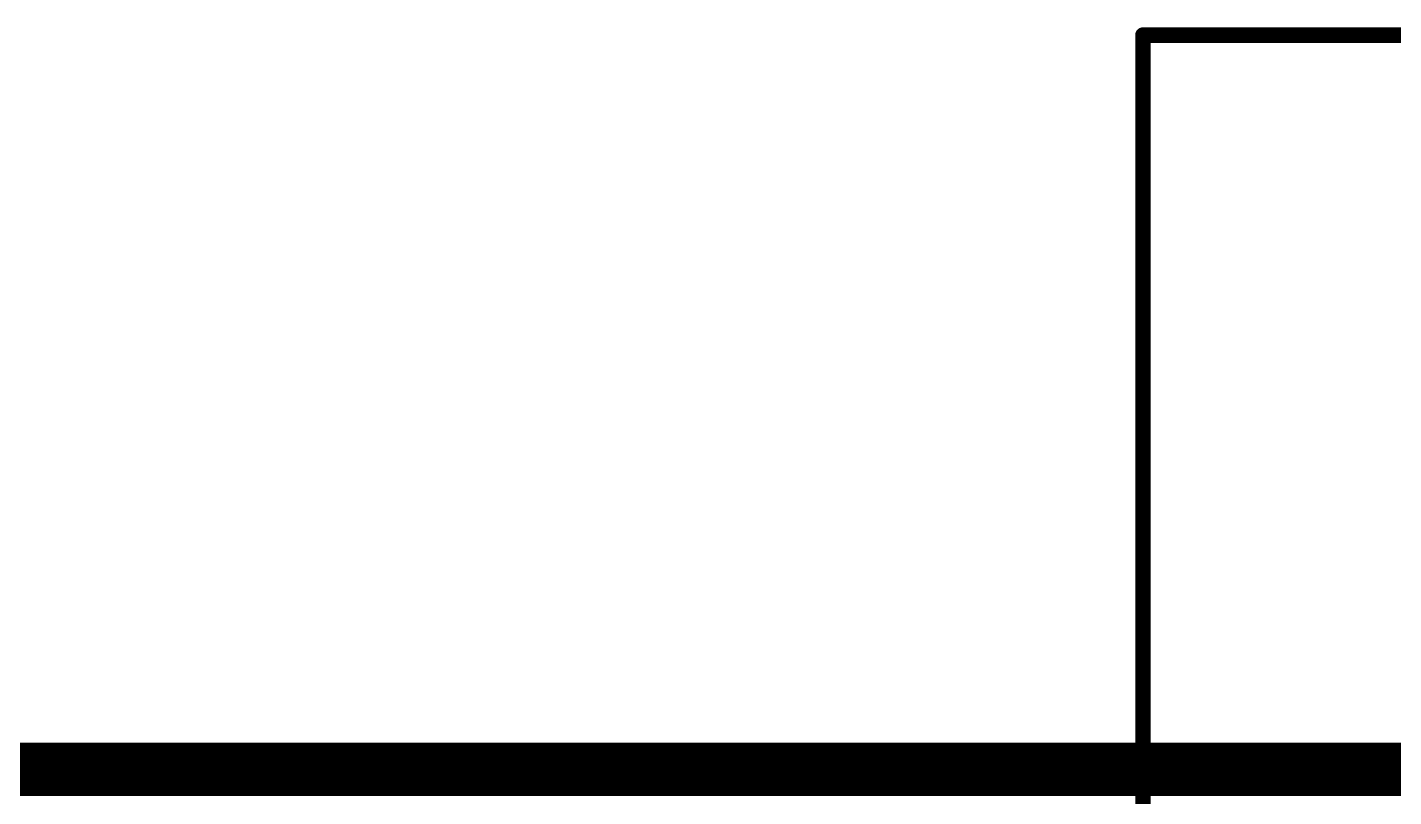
# Model space of a CAD drawing. Header units: inches. Extents: x 0 to 12.4, y -0.6 to 2.2.
# Drawn here: x 1.3581 to 1.7729, y 1.9571 to 2.1907 of the extents above; entities that cross this region are included whole.
import ezdxf

# ---------------------------------------------------------------- set-up
doc = ezdxf.new("R2010")
doc.units = ezdxf.units.IN
doc.header["$MEASUREMENT"] = 0
for name, color, linetype in [('Board_Outline', 216, 'Continuous'), ('Dimension', 6, 'Continuous'), ('Mechanical 4', 56, 'Continuous'), ('Top Overlay', 2, 'Continuous')]:
    doc.layers.add(name, color=color, linetype=linetype)

# ---------------------------------------------------------------- blocks, each defined once
blk = doc.blocks.new('41_SMD_UFL_M______17')
at = {"layer": 'Top Overlay'}
blk.add_lwpolyline([(-0.356, 0.398, 0.005, 0.005, 0), (0.356, 0.398, 0.005, 0.005, 0)], format="xyseb", dxfattribs=at)
blk.add_lwpolyline([(-0.35725, 0.398, 0.0025, 0.0025, 1), (-0.35475, 0.398, 0.0025, 0.0025, 1)], format="xyseb", close=True, dxfattribs=at)

msp = doc.modelspace()

# ---------------------------------------------------------------- linework, layer by layer
at = {"layer": 'Board_Outline'}
msp.add_lwpolyline([(0, 1.9685, 0.01, 0.01, 0), (2.55906, 1.9685, 0.01, 0.01, 0)], format="xyseb", dxfattribs=at)
at = {"layer": 'Dimension'}
msp.add_lwpolyline([(0.54426, 1.96128, 0.00787, 0.00787, 0), (2.47056, 1.96128, 0.00787, 0.00787, 0)], format="xyseb", dxfattribs=at)
at = {"layer": 'Mechanical 4'}
for points in [[(1.69675, 2.18836, 0.00472, 0.00472, 0), (2.40541, 2.18836, 0.00472, 0.00472, 0)], [(1.69675, 1.92261, 0.00472, 0.00472, 0), (1.69675, 2.18836, 0.00472, 0.00472, 0)]]:
    msp.add_lwpolyline(points, format="xyseb", dxfattribs=at)
msp.add_lwpolyline([(1.69557, 2.18836, 0.00236, 0.00236, 1), (1.69793, 2.18836, 0.00236, 0.00236, 1)], format="xyseb", close=True, dxfattribs=at)
msp.add_lwpolyline([(1.69557, 2.18836, 0.00236, 0.00236, 1), (1.69793, 2.18836, 0.00236, 0.00236, 1)], format="xyseb", close=True, dxfattribs=at)

# ---------------------------------------------------------------- block references
msp.add_blockref('41_SMD_UFL_M______17', (2.0495, 1.56525))

doc.saveas('drawing.dxf')
